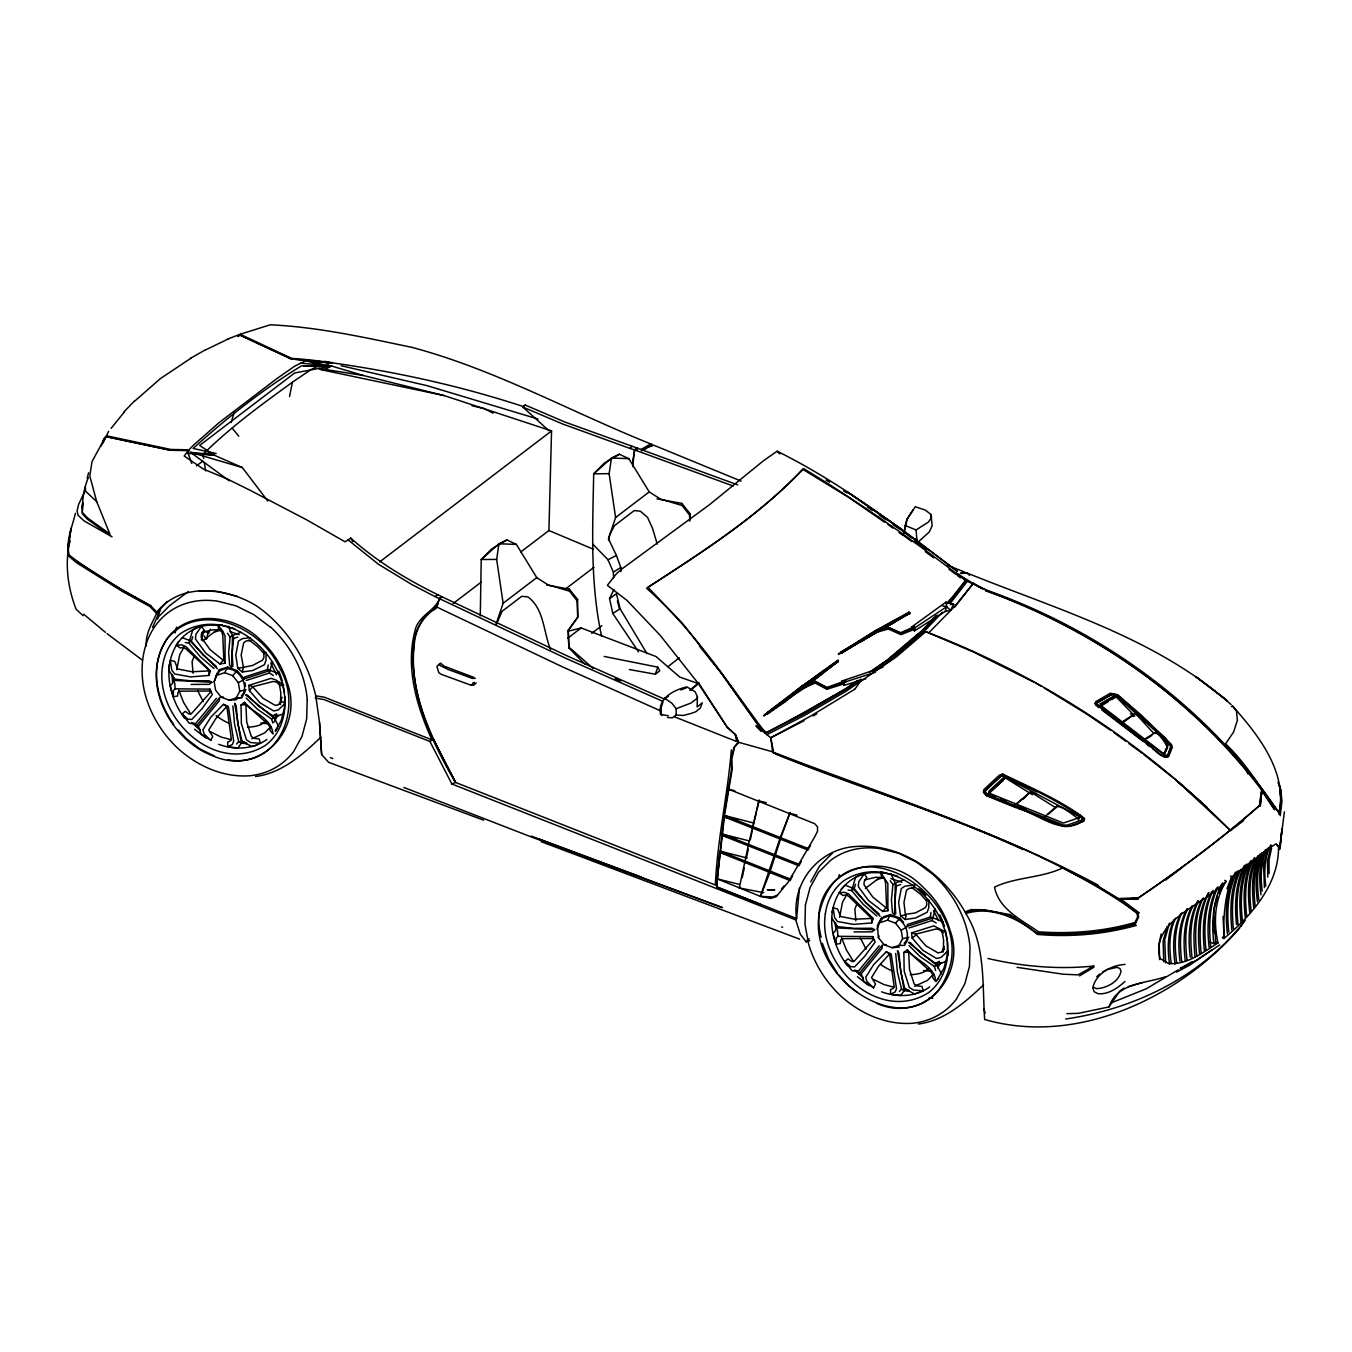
<?xml version="1.0" encoding="UTF-8"?>
<svg xmlns="http://www.w3.org/2000/svg" width="1352" height="1352" viewBox="0 0 1352 1352"><rect width="100%" height="100%" fill="white"/><g stroke="black" fill="none" stroke-linecap="round" stroke-linejoin="round"><path stroke-width="1.5" d="M632.77 466.541L634.477 449.878L636.944 448.002L737.685 484.878M661.196 713.112L661.212 707.451L662.886 702.246M1226.095 881.369C1205.714 904.556 1150.214 919.428 1159.948 958.433L1168.551 963.537C1187.225 965.024 1203.06 952.298 1217.983 942.969C1213.454 922.013 1214.333 900.128 1226.095 881.369L1224.76 880.355M601.623 636.353C589.996 582.881 592.649 528.091 593.697 473.808L604.361 463.026L619.385 454.221L628.832 458.666L649.23 491.891L660.401 499.04L682.05 505.462L689.537 515.044L689.773 521.247M715.411 884.546C717.27 839.305 727.782 794.756 731.347 749.87M480.281 615.887L481.227 559.525L491.824 548.811L506.932 539.938L516.363 544.383L536.761 577.608L547.932 584.774L569.598 591.179L577.067 600.761L577.676 617.306L568.178 630.573L568.888 647.929L584.588 663.866M661.939 715.495L660.52 714.262C657.511 698.156 673.769 690.01 686.816 686.867L695.148 691.818L697.412 696.652L697.125 706.927L702.33 702.82L700.336 708.025L695.756 711.76L691.227 713.417L683.284 715.462L676.22 715.005L672.35 717.811L667.347 717.49M210.506 691.024L179.613 691.159L178.008 692.292L177.518 696.027L173.309 696.719L173.411 690.5L175.135 688.827L209.999 689.131L212.349 694.522L201.87 708.904L191.731 719.467L187.979 719.146L182.047 713.991L185.292 711.338L188.976 714.008L191.156 713.974L210.642 691.987L209.999 689.131M873.324 938.525L842.414 938.66L840.826 939.775L840.336 943.527L836.111 944.203L836.212 938.001L837.936 936.328L872.801 936.632L875.15 942.023L864.672 956.405L854.532 966.95L850.78 966.646L844.848 961.492L848.093 958.838L851.777 961.509L853.974 961.475L873.443 939.488L872.801 936.632M266.107 652.441L265.972 660.401L264.35 664.778L252.689 670.524L242.295 672.012L237.749 668.26L235.806 655.044L238.459 641.085L242.295 638.634L250.052 637.705M928.908 899.925L928.773 907.885L927.151 912.262L915.49 918.025L905.096 919.512L900.55 915.76L898.607 902.528L901.26 888.568L905.096 886.135L914.797 884.968L913.783 888.044L909.017 888.416L906.482 890.343L903.947 902.494L905.367 914.29L915.355 912.955L925.343 907.682L926.762 904.843L926.509 899.739M169.237 664.66L169.084 670.609L174.459 679.126L190.936 680.867L209.07 680.766L211.858 682.236L209.323 684.332L191.173 684.433M176.74 669.815L179.748 654.588L184.261 646.662M280.506 704.51L280.81 692.461L278.951 682.135M839.541 917.315L842.566 902.088L847.062 894.145M943.307 951.994L943.611 939.944L942.124 931.697M520.858 551.903L548.912 530.525L551.548 430.916L444.267 395.612L363.249 375.467L331.595 366.037L300.414 363.08M284.748 696.584L284.427 708.161L281.233 720.498L275.183 731.026M307.208 699.812L306.667 718.858L302.02 736.35L293.604 751.577A94.674 75.425 52.7 0 1 249.951 775.744C223.57 777.704 198.203 766.381 178.734 749.16A94.674 75.425 52.7 0 1 145.746 696.381C137.481 667.364 142.653 632.246 167.716 612.963A92.477 73.667 52.7 0 1 217.554 601.167L236.076 605.848L253.99 614.771L270.552 627.294M947.617 942.141L947.228 955.661L944.034 967.998L938.001 978.527M809.645 940.637L806.147 941.837L800.232 934.097L795.753 919.884L796.582 918.515L716.813 886.963L716.56 885.476L455.506 782.419C432.065 742.721 411.042 697.378 413.12 650.075C413.323 632.685 421.334 616.056 436.578 607.099L439.332 598.615L441.8 596.722L568.448 656.497L664.88 699.305M947.921 955.425L948.073 950.76L941.06 957.419L936.564 958.483L922.757 950.287L912.161 938.034L911.535 932.88L933.911 925.85L945.014 931.765M412.901 656.717L414.253 640.933M792.61 875.64L790.193 880.625L720.278 852.639L720.362 851.202L746.98 857.979M801.246 861.494L798.947 865.804L722.255 835.502L722.323 834.066L748.839 840.809M810.524 845.304L807.972 850.07L725.01 817.216L725.111 815.662L753.216 822.878M1214.789 917.264L1215.583 942.817L1213.826 943.561L1210.141 942.192M1066.829 1013.662L1078.304 1013.341L1108.978 1006.919L1119.743 991.134L1124.036 988.075M719.551 852.791L716.56 885.476L724.233 813.769L731.55 769.457L731.314 758.235L733.916 747.318L738.581 742.282L735.319 734.592L727.156 727.173L697.953 683.03L660.215 635.356L627.108 600.508L607.352 585.332L616.698 573.451L621.785 569.04L709.462 504.718L763.407 460.795L777.113 451.196C842.026 483.441 899.807 527.855 957.402 571.406L900.618 528.615L847.738 492.229L902.291 529.883M799.438 888.095L796.582 918.515C791.326 882.349 819.143 848.769 855.461 846.538C901.361 842.769 943.104 873.358 965.024 911.907L965.784 912.516M1280.209 847.366L1282.017 828.522L1279.583 849.462L1284.4 811.775M83.047 615.684L76.101 609.194C67.87 588.171 64.524 563.446 69.915 541.662M227.474 633.226L230.11 637.096L228.64 652.357L229.637 665.235L231.733 667.297L232.527 635.558L228.049 626.094M240.791 632.381L232.527 635.558L233.642 638.414L232.155 653.675L232.933 666.452M890.275 880.727L892.912 884.597L891.441 899.857L892.455 912.735L894.534 914.797L895.328 883.059L890.85 873.578M903.592 879.882L895.328 883.059L896.444 885.898L894.956 901.176L895.734 913.952M637.215 450.182L637.417 448.171L565.018 422.077L525.303 405.059L522.818 406.377C453.697 383.731 382.363 368.876 310.25 359.919L291.407 358.28L240.149 334.265L238.003 336.006M75.357 513.337C72.45 526.722 65.217 541.476 69.273 555.097C94.437 574.853 122.846 590.452 150.883 605.848M1274.04 809.206L1261.889 790.464L1260.267 805.86L1261.889 790.464C1192.92 698.342 1094.512 630.116 986.69 591.179L985.76 591.027M1279.33 814.563L1280.648 802.057M172.059 675.341L172.701 683.149L170.301 685.836L173.309 696.719M831.886 918.109L834.86 922.824L835.84 927.878L835.502 930.649L833.119 933.336M236.566 699.559L229.265 700.201L221.272 697.226L215.593 690.128L214.174 681.662L217.216 673.076M899.367 947.059L892.083 947.701L884.09 944.71L878.394 937.629L877.414 925.478L880.896 918.938M1280.226 815.746L1281.983 801.212L1280.496 788.503L1278.62 784.751M1279.347 814.36C1281.138 804.339 1283.149 792.863 1278.4 783.332M213.988 668.446L200.434 656.852L188.857 643.045L192.795 629.812L195.871 628.19M876.806 915.946L863.252 904.353L851.659 890.529L855.596 877.313L858.672 875.69M904.099 532.992L906.837 519.726L913.006 509.974M191.832 463.482L188.181 453.596L188.993 449.81L193.623 445.011L219.176 422.568L277.329 378.256L294.719 366.155L306.211 360.46L331.679 362.911M206.957 638.465L207.515 634.494L210.439 629.255M903.744 532.874L907.074 518.999L915.321 506.763L925.359 510.093L930.953 514.487L931.511 517.562L928.486 522.007L916.098 529.967L904.809 525.353M1259.489 804.66L1261.568 790.227M278.715 673.769L270.332 670.406L244.34 678.839L244.577 677.014L267.51 669.561L268.186 664.947M495.964 624.387L503.13 603.245L496.657 559.407L498.956 543.774L506.932 539.938M943.358 921.861L933.133 917.907L907.141 926.34L907.378 924.514L930.311 917.045L930.987 912.448M1060.864 866.666L1095.728 884.884L1119.304 899.097L1137.556 898.488C1179.823 869.961 1221.481 838.95 1259.709 805.386L1261.889 790.43M811.335 681.526L838.172 661.736L838.375 660.334L800.249 687.323L763.576 715.529M620.906 571.609L620.788 567.451L616.428 555.486L608.434 538.654L615.599 517.529L609.127 473.673L611.493 458.007L619.385 454.221M208.85 670.913L191.967 671.758L177.754 669.003L174.78 661.483L170.335 660.351L171.788 670.153L174.678 673.989L190.615 676.896L208.935 675.442L208.952 670.254L185.866 648.808L183.5 647.405L180.12 647.963L176.385 645.225L178.498 641.541M871.651 918.414L848.667 896.308L846.301 894.906L842.921 895.463L839.186 892.726L844.645 892.371L848.6 893.976L873.223 918.583L871.736 922.943L853.416 924.396L837.48 921.489L834.59 917.653L833.136 907.834L837.581 908.983L840.555 916.487L854.785 919.259L871.651 918.414L871.736 922.943M1095.103 703.665L1161.334 755.092L1165.356 756.951L1168.551 756.748L1172.336 747.419L1171.576 744.631L1140.699 714.6L1117.496 694.674L1110.245 693.255L1095.559 701.806L1095.103 703.665L1096.016 705.085L1097.621 702.482L1111.716 694.387L1117.935 695.486L1165.525 738.209L1170.781 746.253L1167.266 756.664L1164.123 756.816L1160.219 754.991L1152.918 748.991M188.587 450.638L170.673 450.284L105.574 436.612L92.037 461.573L89.79 475.972L96.702 501.66L109.901 534.04L87.255 517.715L82.269 512.307C82.151 500.798 83.723 488.207 88.404 477.56M246.199 680.478L269.251 673.059L272.546 661.584M909 927.962L932.052 920.56L935.347 909.068M1079.606 817.588L1063.331 823.047L989.427 793.235L988.903 791.207L1003.218 777.772L1006.885 777.991L1078.592 816.236L1079.606 817.588L1078.237 820.072M157.694 619.064L158.759 612.929L156.815 612.152C180.931 581.495 227.896 587.579 257.522 606.541C287.232 627.7 307.614 660.503 315.743 695.857L319.495 722.374L321.641 754.534L328.587 762.291L483.593 820.174M865.736 678.89L843.952 685.346L844.51 682.202L875.319 672.214M1016.349 807.837L986.994 795.922L984.526 793.337L986.183 790.058L1001.088 776.065L1003.944 775.355C1030.613 788.233 1059.326 800.959 1082.817 818.788L1082.31 821.408C1060.441 835.857 1039.113 813.938 1018.309 808.631M1239.683 928.148C1179.214 997.692 1076.885 1046.161 984.645 1019.476C982.194 983.681 985.828 945.369 965.835 913.529L966.021 912.6C981.518 906.262 999.483 913.327 1014.811 917.146M472.727 683.402L474.383 682.388L471.02 685.227L441.293 674.344L438.775 672.688L436.933 666.401L440.583 663.088L444.064 666.13L473.758 677.369M914.391 630.911L915.017 627.717L946.653 606.727L945.944 602.13L953.768 604.276L950.524 610.276L945.2 611.459L914.391 630.911L912.11 626.652L945.944 602.13L946.67 603.077M82.962 503.772L82.269 513.625L87.322 519.134L112.03 536.828L84.094 520.909L78.095 515.332L77.064 511.039L78.551 504.566L85.261 490.387M637.417 448.171L634.832 450.013L632.77 460.407L632.939 466.457M1164.123 756.816L1164.461 755.126L1097.351 704.155M289.531 396.525L292.421 382.21L311.197 369.434L320.103 365.108L331.595 366.037L322.807 370.414M188.232 450.706L184.176 456.013L203.493 469.127L227.474 479.064L250.357 490.404L306.718 519.878L345.115 541.831L350.776 538.079C377.884 562.483 409.453 581.022 442.155 596.857C436.189 599.528 439.687 608.197 433.13 610.158C422.703 617.509 416.044 629.069 414.608 641.727C407.51 691.886 432.251 739.358 455.472 781.997M804.541 686.884L804.339 687.864L815.155 683.013L814.715 681.087L803.629 686.731L815.577 681.662L827.458 687.931L846.622 681.391M1082.31 821.408L1082.377 817.69L1080.332 815.205L1070.074 809.273M748.602 844.206L759.114 799.962L756.968 809.578M750.309 839.761L752.287 830.381M81.796 507.997L82.945 502.589M763.745 892.658L739.274 887.96L748.197 846.082M742.214 877.668L744.242 868.085M1161.165 933.945L1159.205 943.172L1159.577 959.565M697.412 696.652L697.04 698.392L690.923 703.074L676.101 708.718L671.944 703.26L664.373 698.038M746.27 858.571L748.298 849.157M984.526 793.337L985.101 790.65L988.937 786.999L1000.142 776.673L1003.944 775.355M496.488 624.168L502.065 611.324L521.771 596.3L527.871 596.908C544.231 608.822 543.419 632.111 550.568 649.535M608.518 540.445L609.837 534.446L614.535 525.607L634.24 510.583L640.341 511.191L647.54 517.36L652.492 528.21L657.224 544.079M568.178 630.573L577.828 617.002L577.591 599.443L569.327 589.168L546.563 584.993M1271.59 848.346L1269.072 859.433L1269.055 873.578M753.47 824.737L756.545 811.487M1117.935 695.486L1117.496 694.674M214.174 681.662L218.956 669.798L227.626 667.077L237.259 670.677L244.34 679.279L238.375 682.743L239.794 691.227L236.279 697.852L229.265 700.201M876.975 929.145L881.774 917.298M102.532 443.287L103.513 439.4L106.605 436.628L171.129 450.385M242.295 672.012L243.461 667.33L252.554 665.454L262.541 660.182L263.961 657.342L263.708 652.239M905.096 919.512L906.279 914.831L900.55 915.76M87.153 478.338L88.573 472.794M103.09 442.577L108.684 431.339M832.038 912.144L833.136 907.834M152.539 627.379L160.432 609.87L156.612 613.521C151.846 623.525 145.188 634.392 146.354 645.901M175.05 632.99L176.571 627.142M838.358 878.547L839.372 874.643M914.679 627.7L901.446 633.311L888.906 627.683L878.276 630.826L878.006 631.857L888.365 629.001L900.905 634.646L913.952 629.474M1217.391 896.275L1213.944 909.49L1213.589 924.582L1215.82 934.942L1212.997 929.534M231.192 422.483L234.082 412.664M945.2 611.459L946.653 606.727L942.192 605.764M780.797 838.155L770.42 870.62M216.371 666.485L202.935 654.926L191.359 641.118L192.744 636.775M880.118 916.25L865.652 902.561L854.16 888.619L855.546 884.259M208.935 675.442L210.422 671.082L185.782 646.493L181.844 644.87L176.385 645.225M232.899 705.913L234.589 724.351L238.729 741.606L241.332 743.127L241.991 741.2L237.851 723.945L236.144 705.643L234.656 703.158L241.332 743.127L237.952 747.96L229.215 747.048M895.7 953.413L897.39 971.851L901.531 989.089L904.133 990.627L904.792 988.701L900.669 971.446L898.962 953.143L897.474 950.659L904.133 990.627L900.77 995.461L892.016 994.548M629.356 669.544L655.314 674.209L657.782 667.144L604.141 656.43M781.371 836.33L790.109 812.434L780.459 837.023L760.449 896.376L717.337 878.901L724.655 814.529L732.023 770.302L731.787 759.08L734.643 747.048L738.581 742.282L772.6 751.78L773.868 753.402L774.865 752.81C883.329 794.689 995.038 829.79 1097.841 885.002M769.778 872.631L760.449 896.376L770.758 898.438L776.251 896.646L788.571 881.605L814.85 836.618L817.504 831.311L817.538 826.883L814.648 823.672L728.863 789.331L734.829 790.785M1181.834 912.87C1174.364 928.571 1174.263 946.299 1176.798 963.182M1218.71 893.503L1222.732 882.856M1213.082 890.326C1204.243 908.848 1203.855 929.855 1205.967 949.864M1218 886.743C1209.144 905.282 1208.688 926.323 1210.716 946.383L1209.077 947.177C1206.913 927.252 1207.725 906.398 1216.597 888.061M1235.458 872.209C1226.247 891.289 1225.098 912.938 1227.362 933.691M1261.974 853.163C1254.825 868.305 1255.383 885.476 1257.461 901.699M577.067 600.761L577.591 599.443M689.537 515.044L690.061 513.709L681.864 503.4L657.021 498.854M1239.209 870.418C1230.168 888.923 1229.965 910.048 1231.858 930.142M1198.43 901.209C1189.642 918.904 1189.997 939.167 1192.092 958.314M1079.487 975.891L1093.802 967.339L1089.628 967.914M1192.616 906.601C1184.369 923.315 1185.079 942.412 1187.056 960.444M1255.45 858.723C1247.288 875.471 1247.71 894.585 1249.755 912.651M1203.314 897.88C1194.34 915.929 1194.948 936.666 1196.774 956.219M1221.481 884.276C1212.609 902.629 1211.595 923.602 1213.826 943.561M1244.465 865.364C1235.238 883.633 1234.528 904.539 1236.505 924.531M1247.676 864.063C1238.669 882.163 1239.091 902.899 1241.001 922.503M194.249 656.075L192.085 661.517L193.015 673.245M279.205 704.476L282.095 697.21M857.05 903.558L854.886 909.017L855.833 920.746M942.006 951.977L944.169 946.518M1164.072 753.486L1165.982 748.67M1237.317 871.06C1227.937 889.92 1226.45 911.468 1228.85 932.103M1187.614 909.22C1179.265 925.647 1179.671 944.524 1181.8 962.354M1191.974 905.992C1183.203 923.044 1183.118 942.597 1185.315 961.188M1211.713 891.712C1202.57 909.93 1202.435 930.818 1204.345 950.659M1240.984 869.404C1231.79 887.689 1231.554 908.612 1233.362 928.537M1251.868 860.463C1242.91 878.175 1243.418 898.539 1245.293 917.754M1271.438 845.71L1267.449 860.683L1267.821 877.059M1226.974 888.703L1232.01 876.265M1246.274 864.266C1236.556 882.941 1235.965 904.42 1238.111 924.92M1169.412 923.163L1164.714 939.91L1165.661 962.894M1258.053 855.63C1249.197 872.699 1248.893 892.354 1251.141 911.011M1259.794 854.21C1251.259 870.637 1251.817 889.616 1253.743 907.513M1175.615 918.177C1168.736 932.136 1169.159 948.208 1171.221 963.249M1197.973 900.618C1188.78 917.957 1187.952 938.034 1190.233 957.131M1202.029 899.232C1192.768 916.994 1193.241 937.578 1195.016 956.962M1186.972 908.781C1178.336 924.819 1177.846 943.392 1179.924 961.086M1261.585 853.095C1252.932 869.319 1253.372 888.112 1255.112 905.874M1268.362 847.755L1263.579 864.553L1264.407 887.622M1180.549 914.172C1172.539 929.517 1172.775 947.329 1175.04 964.044M1263.799 852.03C1256.295 866.919 1256.921 884.09 1258.813 900.178M1250.431 861.038C1240.544 879.358 1240.308 900.686 1242.37 920.864M1254.555 857.489C1244.786 875.42 1244.601 896.325 1246.679 916.132M1265.607 849.58C1258.56 863.556 1259.151 879.729 1260.993 894.838M1167.266 756.664L1171.086 747.572L1170.257 744.817L1155.166 729.505M1167.232 926.323L1163.142 941.11L1163.734 961.779M1174.212 919.563C1167.215 933.252 1167.503 949.155 1169.48 964.01M1267.365 848.566C1260.689 861.68 1260.368 876.84 1262.21 891.154M1270.88 844.814C1264.204 857.489 1264.035 872.209 1265.759 886.118M815.155 683.013L826.832 689.283L827.458 687.931M68.377 543.91L70.05 540.293M878.394 937.629L879.172 935.939M1037.271 933.269C1070.142 936.209 1103.181 932.998 1135.055 924.531L1138.638 917.045L1137.945 913.242L1119.304 899.131L1138.367 898.776L1119.304 899.131L1137.556 898.421C1179.738 869.691 1221.397 838.984 1259.709 805.319M638.516 651.85L612.777 613.47L609.549 598.547L613.994 589.438M210.777 740.372L212.703 736.468L208.715 730.08L215.745 718.74L226.798 706.42L231.276 738.513L230.634 740.727L227.744 742.096L227.694 746.693L232.307 744.513L233.71 741.217L228.37 706.471L223.469 704.341L210.878 717.101L202.918 729.725L204.101 733.984L210.777 740.372L201.296 734.271L199.504 729.641L193.268 723.844L189.229 723.185L182.047 713.991M873.578 987.873L875.504 983.969L871.516 977.581L878.547 966.241L889.599 953.904L894.078 986.014L893.435 988.227L890.546 989.596L890.495 994.176L895.108 992.013L896.511 988.718L891.171 953.954L886.27 951.825L873.679 964.601L865.719 977.209L866.902 981.484L873.578 987.873L864.097 981.772L862.306 977.141L856.069 971.344L852.03 970.685L844.848 961.492M1164.866 752.912L1167.536 747.622C1165.88 743.482 1157.937 731.55 1155.166 733.375M101.13 445.974L106.031 436.493M217.689 675.02L224.685 672.671L227.626 667.077M880.49 922.52L887.487 920.171L890.427 914.577L900.06 918.16L903.609 922.47M892.083 947.701L899.08 945.352L902.595 938.711L901.176 930.244L895.48 923.146L887.487 920.171M245.236 691.379L241.755 697.919L236.279 697.852M908.037 938.879L904.556 945.42L899.08 945.352M810.744 881.825L819.599 866.024L832.105 853.433M273.983 722.053L277.582 715.698M937.68 967.964L940.384 963.199M1231.824 877.009C1224.963 896.089 1223.104 918.278 1223.847 938.508C1251.445 915.794 1279.245 884.242 1278.519 846.301L1276.153 843.817L1270.119 847.484L1231.824 877.009L1230.489 875.995M872.293 633.192L872.936 634.189L841.721 653.016L859.94 641.169L909.051 613.639L893.165 621.159L841.181 652.002L842.769 651.833M1240.815 926.576L1244.33 920.729M275.859 730.908L277.735 727.832M985.76 792.373L987.839 794.638L986.994 795.922L983.343 792.221L983.918 789.534L999.432 775.085L1002.745 774.054C1030.258 787.574 1060.357 799.776 1084.574 818.518L1084 821.188L1068.655 826.444L1064.108 826.528L985.845 795.027M315.236 698.054L323.872 699.525L429.919 741.471L431.964 739.865C416.771 706.302 405.262 667.888 414.929 631.13C417.43 617.475 431.322 612.507 438.048 601.995M1108.978 1006.919C1117.394 982.431 1144.958 983.85 1165.238 976.82M855.123 688.844L860.159 681.628L896.663 656.683L925.782 631.688C1039.519 675.138 1144.062 742.873 1229.492 829.672L1176.527 780.442L1143.877 754.568M219.937 663.967L223.79 659.489L222.759 635.034L221.762 631.79L218.551 628.427L217.672 624.658L223.012 631.452L225.057 636.082L225.091 663.224L219.937 663.967L205.673 652.982L195.465 639.057L195.939 634.24L201.499 626.314L204 629.947L201.431 634.003L201.194 637.282L210.016 649.568L222.759 659.894M885.56 907.395L872.817 897.069L863.996 884.783L864.232 881.504L866.801 877.448L864.3 873.798L858.74 881.741L858.283 886.557L868.474 900.466L882.738 911.451L886.591 906.989L885.56 882.535L884.563 879.29L881.352 875.927L880.49 872.141L883.515 872.293M1245.293 920.239C1202.418 976.11 1134.565 1009.167 1065.646 1018.986M111.084 428.381L124.621 411.6M241.366 695.959L243.799 692.714C247.264 681.915 238.594 669.071 227.153 668.767M904.184 943.459L906.601 940.215C910.065 929.416 901.395 916.555 889.971 916.25M948.546 603.178L965.159 581.377M216.269 675.493L219.903 670.761L225.53 668.513M879.07 922.993L882.704 918.261L888.332 916.014M950.355 603.212L967.339 581.292L986.166 590.013C1103.925 631.452 1210.716 709.445 1279.6 813.904M196.209 726.278L198.305 726.497L219.261 700.826L219.615 697.548L196.209 726.278L195.448 723.827L191.714 722.526M859.01 973.761L861.106 973.998L882.079 948.327L882.417 945.031L859.01 973.761L858.25 971.327L854.515 970.026M954.732 607.082L973.22 583.489L982.177 588.864M292.995 359.193L332.474 362.657M947.042 603.769L965.548 580.464C913.496 540.462 859.737 502.657 803.595 468.586C758.371 516.38 702.719 551.7 647.946 587.292L682.912 623.88L720.481 671.995L758.049 724.824L766.5 732.784L804.558 713.619L845.777 689.554L861.055 679.093M947.498 603.009L951.216 598.378M1222.732 937.358L1224.101 935.719L1223.002 916.436M781.507 888.906L784.143 885.813M216.405 698.274L195.448 723.827L193.268 723.844M879.206 945.775L858.25 971.327L856.069 971.344M167.056 601.437L157.17 612.591L158.759 612.929L156.866 612.304M236.566 744.006L238.729 741.606M899.384 991.506L901.531 989.089M224.685 672.671L232.679 675.662L237.259 670.677M895.48 923.146L900.06 918.16M936.006 615.633L922.216 630.455L887.977 659.522L869.556 672.265M929.618 622.393L933.776 617.932M937.544 615.109L922.284 631.249L888.213 660.486L872.936 670.947M942.395 612.186L922.993 632.685L888.67 661.652L876.84 669.899M799.201 688.489L782.825 702.364L799.201 688.489L799.505 690.23L784.802 702.043L767.142 714.126L837.327 661.753L836.415 661.297L820.343 672.89L766.516 713.264L804.575 687.914L837.327 661.753M903.863 952.433L907.327 949.814L908.73 952.366L909.49 969.468L914.138 983.935L916.876 985.811L921.895 986.402L923.348 990.813L913.546 990.087L909.304 987.399L904.167 971.142L903.863 952.433L909.017 952.146L930.565 971.581L932.491 974.015L932.931 978.104L935.787 981.434L938.677 978.409M124.181 411.616L134.338 401.155M270.941 726.497L264.705 732.868L251.759 738.783M933.742 973.998L927.506 980.352L914.56 986.284M841.299 889.041L845.101 885.188L854.16 888.619M156.798 618.523L169.304 605.933L188.334 591.534M806.147 941.837L809.104 938.863M928.604 632.939L954.681 606.44L973.22 583.489L956.303 573.147L967.339 581.292M203.662 458.497L203.02 454.34C230.229 427.333 261.443 404.67 292.421 382.21M320.796 737.313C302.409 754.855 281.672 773.175 255.528 776.538M983.597 984.814C965.21 1002.356 944.473 1020.676 918.329 1024.039M476.225 682.861L473.808 685.244L471.02 685.227M944.524 948.918L941.195 952.197L938.102 952.923L925.765 945.758L915.71 934.164L911.535 932.88M239.439 335.059L237.952 336.513L239.946 334.992L291.086 358.973M525.303 405.059L522.768 407.003L562.55 423.953L629.829 448.391L632.009 446.312M872.699 632.516L857.709 642.521L870.671 634.223M989.309 793.202L1003.218 780.442M1032.505 794.773L1005.297 777.856L988.16 793.523L995.359 796.683M989.208 792.289L1005.297 777.856M106.098 436.696L104.07 438.724M1048.206 814.343L1056.757 806.755C1061.979 805.471 1072.677 814.833 1078.304 818.737M1096.709 976.736L1099.751 974.032M175.135 688.827L174.695 682.811L173.022 680.377L174.459 679.126L172.262 674.8M837.936 936.328L837.496 930.311L835.84 927.878L837.26 926.627L853.737 928.351L871.871 928.249L874.659 929.72L872.124 931.832L853.974 931.917M1057.281 805.691L1044.336 817.064M134.862 400.969L160.567 378.475L191.19 358.043M689.773 690.382L698.899 682.456M1030.63 791.934L1015.149 805.015L1030.63 791.934L1055.861 807.854M1022.754 799.471L1030.089 792.221M916.774 543.284L929.314 531.961L932.153 525.776L930.953 514.487M918.194 633.936L887.267 660.249L872.158 670.677M1124.965 981.484C1117.58 988.025 1108.555 994.633 1098.145 993.703L1094.19 991.777L1092.771 987.991C1095.745 973.693 1111.31 965.041 1125.067 964.466M691.007 689.875L698.899 683.385L727.156 727.173L735.437 734.626L738.327 742.552L735.319 734.592L736.637 741.504L674.732 716.915M838.308 653.929L873.764 631.654L908.983 612.118L909.828 612.929L886.98 626.466M909.051 613.639L859.635 642.42L859.264 641.068M667.854 666.789L679.245 657.782M1114.555 694.218L1110.651 694.979L1096.404 703.293L1096.016 705.085L1098.669 707.586M807.871 684.011L803.206 687.627L801.28 686.681L821.847 673.127L810.98 681.594M249.36 690.534L252.909 686.664L248.734 685.396L249.36 690.534L259.956 702.787L273.746 710.983L278.259 709.918L285.272 703.26L281.723 701.418L278.394 704.696L275.301 705.423L262.964 698.257L253.28 687.509M912.161 938.034L916.081 934.992M379.659 561.908L551.548 430.916M453.207 603.465L481.261 582.087M503.13 603.245L536.761 577.608M615.599 517.529L649.23 491.891M565.525 588.965L593.984 567.282M567.84 638.11L581.157 627.953L656.058 656.548L679.752 677.065L699.271 683.943M591.77 633.311L601.775 625.689M655.314 674.209L659.742 670.829L657.782 667.144M739.274 887.96L740.186 887.267M1230.388 830.72L1243.688 820.563M1165.627 880.051L1182.527 867.207M241.062 704.95L244.526 702.313C253.263 713.366 271.786 718.115 272.969 733.933L270.13 730.621L269.69 726.514L267.764 724.08L246.216 704.645L241.062 704.95L241.366 723.641L246.503 739.916L250.745 742.586L260.547 743.313L259.094 738.902L254.075 738.31L251.337 736.451L246.689 721.985L245.929 704.865L244.526 702.313M202.58 640.882L217.588 629.559M265.752 720.971L260.835 724.672A52.12 41.523 52.7 0 1 247.433 727.139M809.054 681.797L820.63 673.059L821.289 674.547L809.29 682.337M865.381 888.382L878.749 878.293M928.554 968.471L923.636 972.173A52.12 41.523 52.7 0 1 910.234 974.64M196.53 465.815L202.851 461.083M246.216 698.105L257.455 709.175L271.532 718.977L283.785 713.433M909.017 945.606L920.273 956.675L934.333 966.46L946.586 960.934M914.121 541.476L916.859 539.465L916.098 529.967M804.626 686.478L763.914 716.019M861.596 680.495L846.369 691.092L805.217 715.107L766.753 734.66M609.549 598.547L616.444 593.782L620.145 608.856L646.966 653.607M857.827 680.36L846.098 688.472L804.322 712.555L765.452 732.97C728.137 682.98 693.914 629.812 646.56 588.272C701.502 552.562 757.424 517.225 802.75 469.296L848.786 497.452L884.546 522.193M857.067 681.104L845.321 689.216L788.909 721.055M1178.268 969.84L1146.259 988.768L1111.344 1002.846M1212 949.831L1189.388 965.328L1176.544 972.122M665.015 698.528L668.412 696.246M766.516 713.264L785.14 700.877M1121.163 722.813L1135.494 713.535L1153.966 733.595M1219.724 944.93L1196.926 959.988L1180.059 968.59L1192.244 961.627M821.847 673.127L801.28 686.681L802.429 686.782M1123.005 722.492L1134.835 713.788M1121.704 722.526L1135.494 713.535M640.78 449.658L649.568 444.538L652.137 444.47C572.031 412.546 495.745 369.704 412.106 347.413C365.378 337.628 317.957 326.964 270.214 324.801L240.149 334.265M641.608 450.824L647.101 447.275L652.729 445.738M642.707 450.419L651.444 445.349L654.013 445.298L741.116 481.092M613.571 577.929L613.369 572.166L620.788 567.451M1155.571 732.277L1143.927 739.662M230.11 637.096L232.527 635.558M892.912 884.597L895.328 883.059M612.777 613.47L620.145 608.856M348.241 540.023L378.459 564.274L411.65 584.419L434.905 596.536L437.795 594.745M1146.766 738.615L1151.803 735.471M1100.866 705.186L1115.653 696.348L1134.801 716.036M879.797 630.218L876.502 632.195L874.778 631.13L894.618 621.295L886.388 626.246M1099.615 705.981L1115.653 696.348M1102.674 704.983L1108.065 701.756M1111.665 699.609L1115.265 697.446M881.048 628.545L875.741 631.671L874.778 631.13L894.618 621.295M884.58 626.449L893.402 621.244L893.926 622.833L886.658 626.365M813.228 715.884L816.811 713.788M901.176 930.244L907.158 926.779M841.181 652.002L859.94 641.169M190.666 358.212L204.963 350.05M266.851 739.46C252.942 749.549 234.454 750.106 218.703 744.327M929.652 986.96C915.743 997.049 897.255 997.607 881.504 991.81M879.932 630.336L838.612 654.469M906.296 614.873L909.828 612.929M854.853 689.165L811.2 715.799L770.792 737.769L755.954 725.838L761.075 731.415M1102.742 971.885L1105.682 970.28M276.619 713.772L272.715 715.816L258.621 706.133L247.382 695.063L245.709 694.86L274.338 718.199L278.664 726.294M939.42 961.272L935.516 963.3L921.422 953.633L910.183 942.564L908.51 942.361L937.139 965.7L941.465 973.795M923.348 990.813L914.56 994.041L904.792 988.701L909.288 990.475M429.919 741.471L451.889 784.008L455.506 782.419L433.603 739.814L455.506 782.419M772.6 751.78L770.792 737.769L804.034 720.734M205.538 349.931L228.691 338.744M592.649 543.994L607.977 559.711L616.428 555.486M1231.317 706.673L1232.568 706.048C1258.07 734.778 1287.493 771.519 1279.11 812.535C1261.467 790.007 1246.848 763.914 1225.588 743.82L1233.599 732.023L1237.384 720.312L1236.438 710.949L1232.568 706.048M1247.186 771.164C1178.758 689.131 1087.549 627.26 987.298 590.875L986.166 590.013M303.642 366.02L331.595 366.037L301.513 365.834C262.846 389.494 226.68 417.937 193.15 448.442L216.134 453.478L188.181 453.596M914.628 626.517L900.517 632.787L887.909 627.176L877.245 630.623L878.276 630.826M248.734 685.396L271.11 678.349L275.876 679.971L283.802 685.346L280.489 685.447L276.585 682.168L273.307 681.459L252.909 686.664M965.835 913.529C990.762 905.62 1018.343 918.059 1037.305 934.401C1070.581 937.325 1104.145 934.384 1136.339 925.41M228.167 338.913L238.628 334.823M777.518 895.092L772.719 896.951L760.449 896.376M234.555 699.694L240.166 697.564M965.024 911.907L971.074 909.626L983.174 909.727L1010.84 914.746M680.766 689.942L686.055 687.999M844.932 680.952L826.68 687.526L814.715 681.087M1081.887 820.039L1067.353 825.075L1063.432 825.075L987.839 794.638M843.952 685.346L841.992 680.986L882.856 667.178M233.642 638.414L237.817 637.096M826.832 689.283L844.07 683.858M896.444 885.898L900.618 884.597M883.498 916.757L890.427 914.577M915.71 934.164L936.108 928.959L939.386 929.669L943.29 932.948M1107.153 969.485L1117.174 967.322L1119.929 968.556L1121.028 971.209C1119.084 981.636 1106.392 988.447 1096.371 988.616L1093.7 987.315M1128.312 986.656L1142.558 982.583M197.392 627.379L200.13 626.669M860.21 874.879L862.931 874.169M256.948 745.205L251.759 746.541L241.991 741.2L246.486 742.992M568.009 631.266L581.157 627.953M202.006 632.364L212.737 629.795L220.376 629.998M864.807 879.865L875.538 877.296L883.177 877.499M239.794 691.227L246.115 689.74M902.595 938.711L908.916 937.24M960.326 573.468L965.159 573.147M1135.46 923.771C1103.874 932.542 1070.987 935.449 1038.336 932.711M331.595 366.037L294.736 372.949L199.64 445.433L214.495 455.286L242.38 467.589L267.797 501.051M960.951 573.028L966.612 572.825C1057.551 609.735 1156.518 637.857 1231.148 704.595M237.749 668.26L243.461 667.33L241.146 654.993L243.681 642.842L246.216 640.916L250.982 640.544M882.738 911.451L887.892 910.724L887.858 883.566L880.49 872.141M278.529 715.09L272.715 715.816L274.338 718.199M941.33 962.59L935.516 963.3L937.139 965.7M475.312 678.332L472.389 678.417L447.951 669.392L440.228 665.59L439.332 664.035M950.355 604.581L953.768 604.276M221.272 697.226L223.469 697.04M884.09 944.71L886.27 944.541M1119.49 898.505L1137.201 897.863M1164.461 755.126L1167.097 755.092M609.127 473.673L593.697 473.808L611.493 458.007L628.832 458.666M496.657 559.407L481.227 559.525L498.956 543.774L516.363 544.383M188.993 449.81L170.758 449.455L106.571 435.8M928.875 998.165L932.931 998.249M211.858 682.236L173.022 680.377M774.561 889.971L767.361 889.785L774.611 889.819M874.659 929.72L835.84 927.878M228.065 759.79C279.661 768.933 303.423 706.893 279.61 667.939C261.933 627.311 199.471 599.257 167.056 639.073C139.121 680.918 169.27 739.696 213.261 756.005C260.294 776.673 304.538 728.863 287.165 682.642A76.084 60.603 52.7 0 0 260.463 639.902C236.262 615.887 190.328 607.977 167.53 637.958C149.075 663.9 155.767 699.863 173.614 724.266M668.412 715.799L660.52 714.262M986.352 590.841L987.298 590.875M198.93 590.689L217.993 591.551L237.411 596.418M219.193 624.725L222.218 624.861M203.02 454.34L214.495 455.286L190.463 452.278L229.35 480.889M239.135 334.772L290.883 358.719L331.984 363.215M241.332 743.127L246.622 743.769M904.133 990.627L909.423 991.269M185.258 642.538L188.857 643.045M848.059 890.038L851.659 890.529M315.743 695.857L324.277 697.176L431.964 739.865M318.024 368.302L363.249 375.467M313.748 363.756L321.759 365.108M1017.11 967.339L1062.942 974.184L1077.966 974.876L1094.123 965.987C1058.616 969.688 1022.619 966.562 987.906 958.467M341.177 365.733L427.114 385.675L538.012 419.035M319.951 369.451L444.267 395.612M191.359 641.118L182.3 637.688M472.051 405.769L483.948 408.524L493.091 413.12M739.257 884.36L717.337 878.901L716.813 886.963L760.449 904.285M758.202 800.654L766.28 802.716M230.043 631.604L239.169 634.713M890.9 878.597L901.97 882.214M722.255 835.502L736.502 839.153M876.89 1003.387C923.619 1024.292 967.221 975.688 949.966 930.142A76.084 60.603 52.7 0 0 923.264 887.385C881.301 842.718 803.882 872.479 821.188 937.291M234.876 628.714L221.863 625.334L209.171 625.063A65.471 52.153 52.7 0 0 178.515 642.048C162.02 664.998 168.527 696.956 184.616 718.301M725.01 817.216L737.043 820.326M897.677 876.214L884.664 872.834L871.972 872.564A65.471 52.153 52.7 0 0 841.316 889.548C824.821 912.499 831.328 944.457 847.417 965.801M720.278 852.639L730.502 855.275M231.175 739.696L221.339 737.144L209.999 731.55M893.976 987.18L884.14 984.645L872.801 979.051M789.196 813.127L797.004 815.155M306.346 359.852L329.77 366.46L324.886 361.085M190.463 452.278L242.38 467.589M911.366 537.826L916.859 539.465M781.642 926.948L782.639 927.252M267.51 669.561L270.332 670.406M930.311 917.045L933.133 917.907M1006.192 776.572L1003.387 775.693L1002.745 774.054M306.465 360.798L320.103 365.108M629.829 448.391L634.832 450.013M634.477 449.878L733.24 486.027M912.11 626.652L915.017 627.717M531.302 836.127L641.49 877.144M538.873 839.017L722.39 907.614L531.42 836.989L403.842 787.455M541.189 841.688L799.59 939.133M615.143 678.721L621.041 680.969M795.753 919.884L451.889 784.008M330.344 757.644L332.829 758.59M775.761 754.129C897.525 803.663 1029.514 836.415 1137.945 913.242M722.323 834.066L799.083 864.317M772.938 752.523C855.917 785.867 941.6 812.349 1023.042 849.58M725.111 815.662L808.057 848.515M720.362 851.202L790.295 879.07M947.245 565.136L964.601 572.082M548.912 530.525L593.528 549.284M205.149 631.452L209.019 633.108M1000.75 799.049L1006.141 801.415M662.412 701.181L565.981 658.39L439.332 598.615M1017.549 805.538L1026.303 809.442M661.348 711.203L562.804 667.009L435.226 606.321M434.905 596.536L439.806 598.784M841.992 680.986L844.51 682.202M214.089 755.886L199.504 748.704L186.204 738.53L178.481 730.097M1007.612 776.994L1036.747 791.883M925.782 631.688L973.22 651.901L1033.688 682.033M1095.728 884.884L1099.261 886.726M1222.343 937.713L1223.847 938.508M1216.496 942.175L1217.983 942.969M972.629 582.78L985.169 589.759M871.77 917.754L873.223 918.583M208.952 670.254L210.422 671.082M1035.564 683.013L1040.77 686.005M1044.251 688.016L1085.977 713.535L1110.769 730.401M932.052 920.56L936.209 922.96M269.251 673.059L273.408 675.459M777.113 451.196L779.732 453.951M826.089 480.095L829.57 482.242M843.53 490.827L847.028 492.973M886.27 951.825L889.599 953.904M76.608 561.35L122.711 590.3L150.511 605.611L157.559 612.828M223.469 704.341L226.798 706.42M1277.167 845.423L1278.519 846.301M1010.992 915.372L1037.288 933.066M899.029 532.62L902.477 534.986M867.426 507.017L872.53 510.515M879.341 515.197L886.135 519.878M892.945 524.559L899.739 529.24M142.264 660.097L107.045 633.649M887.96 524.542L893.064 528.074M1114.065 732.733L1125.675 741.2M1128.988 743.617L1142.254 753.284M901.581 533.972L911.721 541.51M925.241 551.582L933.691 557.869M948.901 569.175L955.661 574.211M1101.948 710.037L1143.167 741.369M1120.707 899.012L1139.364 912.972M957.25 575.394L960.41 577.794M1145.566 740.913L1153.78 747.166M857.32 992.385L849.005 986.031L838.696 974.792M914.746 540.783L921.422 545.904M911.637 887.385L920.543 894.213L926.897 901.209M248.836 639.885L257.742 646.729L264.096 653.709M918.616 888.805L921.912 891.34A65.471 52.153 52.7 0 1 925.866 895.21M857.405 976.736L868.897 985.625M105.456 632.364L83.689 614.197M194.587 729.235L206.095 738.124M1146.496 743.938L1149.808 746.507M900.686 529.578L910.471 537.2M918.633 543.538L926.796 549.892M96.702 501.66L85.565 491.165L85.362 486.686M966.612 572.825L969.637 575.361M1119.253 697.564L1123.765 701.434M1128.278 705.305L1131.303 707.89M1130.492 713.721L1133.567 716.357M879.172 913.969L865.736 902.426L852.047 887.622M907.327 949.814C916.064 960.866 934.587 965.615 935.787 981.434M189.246 640.138L217.317 668.75M568.313 629.981L568.82 646.983L593.274 668.564M522.768 407.003L548.844 430.612M946.653 606.727L950.524 610.276M1140.327 715.63L1143.302 718.402M156.612 613.521L149.937 606.541L122.356 591.432L76.591 562.77L69.138 556.466L67.6 551.903M761.244 729.455L721.258 673.11L699.39 645.986M232.189 428.111L238.763 436.223M232.679 675.662L238.375 682.743M203.983 635.846L206.383 639.259M1262.396 791.038L1274.801 809.747M834.86 922.824L837.26 926.627L835.063 922.301M933.488 910.471L938.609 920.577M270.687 662.97L276.501 674.834M837.412 973.389L828.421 958.855L822.303 943.29M853.382 961.255L846.42 949.966L841.569 937.713M190.581 713.755L183.619 702.465L178.768 690.23M350.776 538.079L352.838 541.628M837.327 660.232L838.172 661.736M861.106 973.998L863.184 977.986M198.305 726.497L200.383 730.486M908.983 612.118L909.862 613.842M860.379 937.967L866.041 949.155M197.578 690.466L203.239 701.654M1277.978 782.031L1279.634 785.394M607.977 559.711L613.369 572.166M1246.257 770.15L1247.845 773.902M1082.377 817.69L1082.817 818.788M836.111 944.203L833.508 935.364M983.817 1009.116L985.253 1012.969M886.591 906.989L887.892 910.724M223.79 659.489L225.091 663.224M934.333 966.46L935.668 970.533M271.532 718.977L272.85 723.05M617.374 600.998L619.503 608.89M784.481 700.657L784.802 702.043M773.868 753.402L770.792 737.769M945.437 930.379L947.245 940.181M282.636 682.878L284.444 692.68M244.932 682.76L245.523 686.258M204.321 462.637L205.622 470.935M569.327 589.168L569.598 591.179M1279.685 789.095L1280.462 796.345M681.864 503.4L682.05 505.462M568.82 646.983L568.888 647.929M321.641 754.534L319.495 722.374M1199.596 954.275C1197.517 933.556 1197.433 910.657 1208.823 892.54C1199.427 911.417 1199.021 932.948 1201.218 953.481M676.101 708.718L676.22 715.005M690.061 513.709L690.145 519.574M939.775 914.898A65.471 52.153 52.7 0 1 944.49 926.458M929.568 971.04A63.544 50.632 52.7 0 1 923.501 970.567M876.873 879.729A52.12 41.523 52.7 0 1 884.259 877.752M892.979 971.226A52.12 41.523 52.7 0 1 880.591 964.398M278.749 671.183A65.471 52.153 52.7 0 1 282.264 680.918M201.296 640.071A63.544 50.632 52.7 0 1 204.456 630.438M266.767 723.54A63.544 50.632 52.7 0 1 260.699 723.067M214.072 632.246A52.12 41.523 52.7 0 1 221.458 630.252M228.302 722.948A52.12 41.523 52.7 0 1 216.117 715.647M270.62 627.058A94.674 75.425 52.7 0 1 307.242 699.525M805.403 905.096L804.981 924.177L808.564 943.882A94.674 75.425 52.7 0 0 841.535 996.661C861.004 1013.882 886.371 1025.205 912.752 1023.244A94.674 75.425 52.7 0 0 956.405 999.077L964.821 983.85L969.468 966.359L970.009 947.313A94.758 75.492 52.7 0 0 933.353 874.778L916.791 862.272L898.877 853.349L880.355 848.667A92.477 73.667 52.7 0 0 830.517 860.463L818.484 872.361L810.068 887.588L805.403 905.096M819.413 912.837C805.555 986.707 928.486 1056.926 951.048 961.982C964.889 888.095 841.958 817.892 819.413 912.837M162.544 666.316C154.398 718.436 216.59 776.437 265.685 745.172A70.304 56.007 52.7 0 0 284.258 712.014C292.37 659.894 230.246 601.826 181.117 633.158A70.304 56.007 52.7 0 0 162.544 666.316M825.345 913.817C817.199 965.936 879.408 1023.92 928.503 992.672A70.304 56.007 52.7 0 0 947.059 959.514C955.171 907.395 893.047 849.309 843.918 880.659A70.304 56.007 52.7 0 0 825.345 913.817M70.017 534.834L67.668 550.585L71.098 528.159L70.017 534.834M1100.274 703.8L1101.474 705.896L1162.112 752.574L1164.799 753.402L1168.196 745.07L1163.768 738.462L1116.668 696.263L1113.794 696.027L1100.274 703.8M1137.691 916.893L1134.835 922.503C1103.654 931.511 1071.004 934.063 1038.691 931.832C1022.044 920.256 998.57 909.186 994.548 887.132C1015.504 876.941 1041.243 878.225 1062.824 867.866L1096.759 885.746L1119.828 900.043L1136.863 913.31L1137.691 916.893M1223.256 697.531L1195.591 676.456L1227.346 700.86L1223.256 697.531M1207.235 807.702L1176.426 780.442L1207.235 807.702"/></g></svg>
